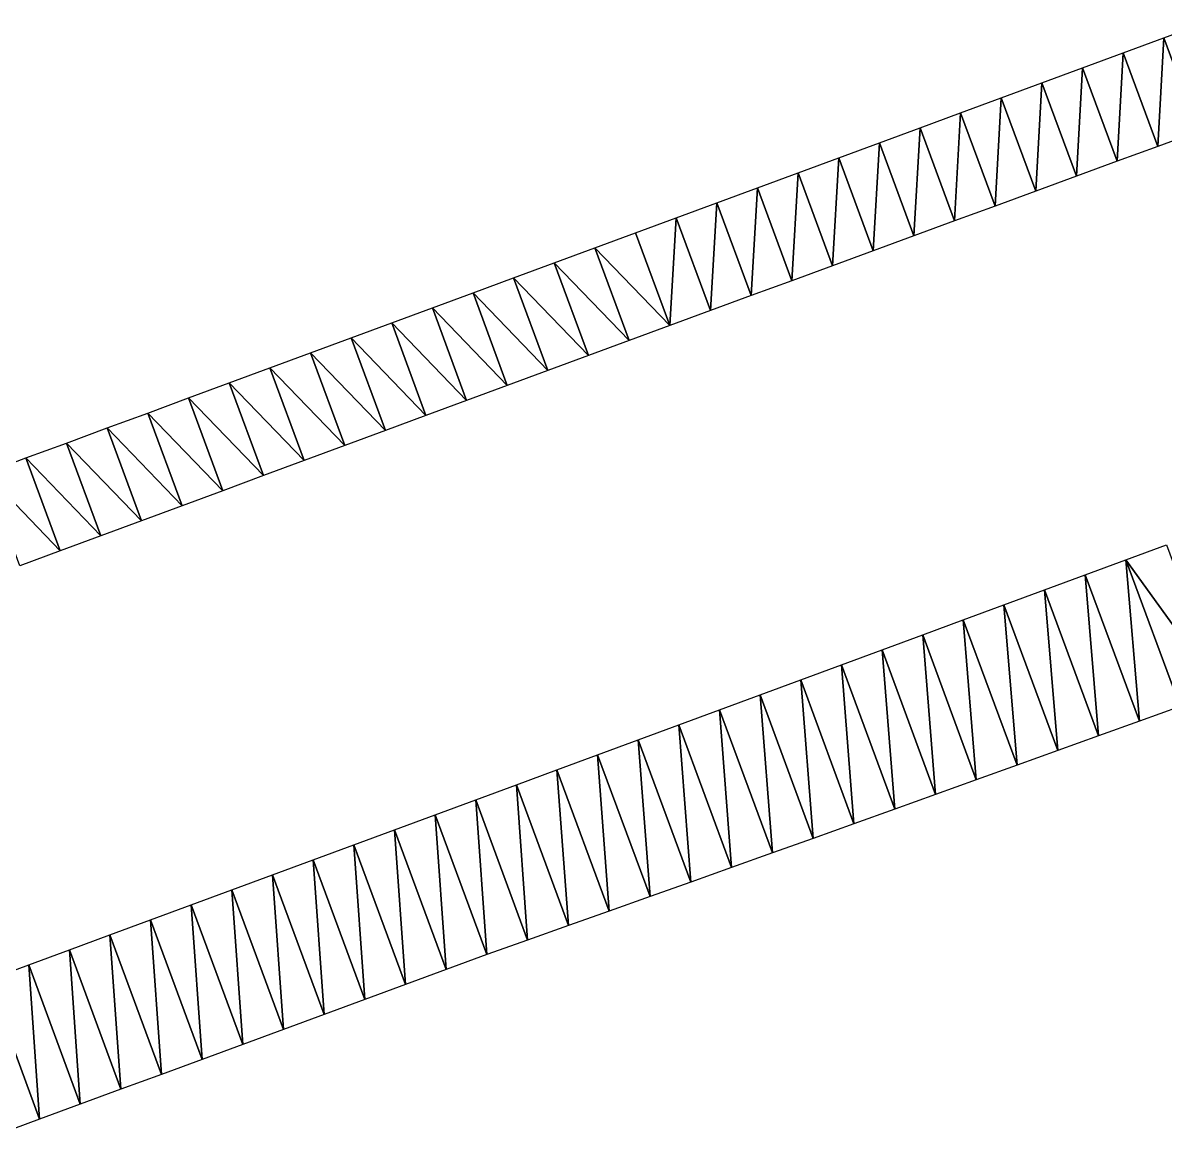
# Model space of a CAD drawing. Header units: metres. Extents: x 1882598 to 1885460, y 3171405 to 3171756.
# Drawn here: x 1884900.23 to 1884926.6, y 3171653.36 to 3171679.02 of the extents above; entities that cross this region are included whole.
import ezdxf

# ---------------------------------------------------------------- set-up
doc = ezdxf.new("R2010")
doc.units = ezdxf.units.M
doc.header["$MEASUREMENT"] = 0
doc.layers.add('Triangles surfaces projet', color=7, linetype='Continuous', true_color=0x848484)

msp = doc.modelspace()

# ---------------------------------------------------------------- linework, layer by layer
at = {"layer": 'Triangles surfaces projet'}
for points in [[(1884926.569, 3171678.677, 147.753), (1884927.507, 3171679.024, 147.794), (1884927.368, 3171676.515, 147.811), (1884926.569, 3171678.677, 147.753)], [(1884927.507, 3171679.024, 148.144), (1884927.368, 3171676.515, 148.161), (1884926.569, 3171678.677, 148.103), (1884927.507, 3171679.024, 148.144)], [(1884925.631, 3171678.331, 147.712), (1884926.569, 3171678.677, 147.753), (1884926.429, 3171676.171, 147.77), (1884925.631, 3171678.331, 147.712)], [(1884926.569, 3171678.677, 148.103), (1884926.429, 3171676.171, 148.12), (1884925.631, 3171678.331, 148.062), (1884926.569, 3171678.677, 148.103)], [(1884926.429, 3171676.171, 147.77), (1884926.569, 3171678.677, 147.753), (1884927.368, 3171676.515, 147.811), (1884926.429, 3171676.171, 147.77)], [(1884927.368, 3171676.515, 148.161), (1884926.429, 3171676.171, 148.12), (1884926.569, 3171678.677, 148.103), (1884927.368, 3171676.515, 148.161)], [(1884925.49, 3171675.826, 147.729), (1884924.693, 3171677.984, 147.672), (1884925.631, 3171678.331, 147.712), (1884925.49, 3171675.826, 147.729)], [(1884925.631, 3171678.331, 148.062), (1884925.49, 3171675.826, 148.079), (1884924.693, 3171677.984, 148.022), (1884925.631, 3171678.331, 148.062)], [(1884925.49, 3171675.826, 147.729), (1884925.631, 3171678.331, 147.712), (1884926.429, 3171676.171, 147.77), (1884925.49, 3171675.826, 147.729)], [(1884926.429, 3171676.171, 148.12), (1884925.49, 3171675.826, 148.079), (1884925.631, 3171678.331, 148.062), (1884926.429, 3171676.171, 148.12)], [(1884924.693, 3171677.984, 147.672), (1884924.552, 3171675.481, 147.688), (1884923.755, 3171677.638, 147.631), (1884924.693, 3171677.984, 147.672)], [(1884924.693, 3171677.984, 148.022), (1884924.552, 3171675.481, 148.038), (1884923.755, 3171677.638, 147.981), (1884924.693, 3171677.984, 148.022)], [(1884924.693, 3171677.984, 147.672), (1884925.49, 3171675.826, 147.729), (1884924.552, 3171675.481, 147.688), (1884924.693, 3171677.984, 147.672)], [(1884925.49, 3171675.826, 148.079), (1884924.552, 3171675.481, 148.038), (1884924.693, 3171677.984, 148.022), (1884925.49, 3171675.826, 148.079)], [(1884923.613, 3171675.136, 147.648), (1884922.817, 3171677.291, 147.59), (1884923.755, 3171677.638, 147.631), (1884923.613, 3171675.136, 147.648)], [(1884923.755, 3171677.638, 147.981), (1884923.613, 3171675.136, 147.998), (1884922.817, 3171677.291, 147.94), (1884923.755, 3171677.638, 147.981)], [(1884924.552, 3171675.481, 147.688), (1884923.613, 3171675.136, 147.648), (1884923.755, 3171677.638, 147.631), (1884924.552, 3171675.481, 147.688)], [(1884924.552, 3171675.481, 148.038), (1884923.613, 3171675.136, 147.998), (1884923.755, 3171677.638, 147.981), (1884924.552, 3171675.481, 148.038)], [(1884921.879, 3171676.944, 147.55), (1884922.817, 3171677.291, 147.59), (1884922.674, 3171674.792, 147.607), (1884921.879, 3171676.944, 147.55)], [(1884922.817, 3171677.291, 147.94), (1884922.674, 3171674.792, 147.957), (1884921.879, 3171676.944, 147.9), (1884922.817, 3171677.291, 147.94)], [(1884922.674, 3171674.792, 147.607), (1884922.817, 3171677.291, 147.59), (1884923.613, 3171675.136, 147.648), (1884922.674, 3171674.792, 147.607)], [(1884923.613, 3171675.136, 147.998), (1884922.674, 3171674.792, 147.957), (1884922.817, 3171677.291, 147.94), (1884923.613, 3171675.136, 147.998)], [(1884921.879, 3171676.944, 147.55), (1884921.735, 3171674.447, 147.566), (1884920.941, 3171676.598, 147.509), (1884921.879, 3171676.944, 147.55)], [(1884921.879, 3171676.944, 147.9), (1884921.735, 3171674.447, 147.916), (1884920.941, 3171676.598, 147.859), (1884921.879, 3171676.944, 147.9)], [(1884921.735, 3171674.447, 147.566), (1884921.879, 3171676.944, 147.55), (1884922.674, 3171674.792, 147.607), (1884921.735, 3171674.447, 147.566)], [(1884922.674, 3171674.792, 147.957), (1884921.735, 3171674.447, 147.916), (1884921.879, 3171676.944, 147.9), (1884922.674, 3171674.792, 147.957)], [(1884920.941, 3171676.598, 147.509), (1884920.797, 3171674.102, 147.526), (1884920.003, 3171676.251, 147.468), (1884920.941, 3171676.598, 147.509)], [(1884920.941, 3171676.598, 147.859), (1884920.797, 3171674.102, 147.876), (1884920.003, 3171676.251, 147.818), (1884920.941, 3171676.598, 147.859)], [(1884921.735, 3171674.447, 147.566), (1884920.797, 3171674.102, 147.526), (1884920.941, 3171676.598, 147.509), (1884921.735, 3171674.447, 147.566)], [(1884921.735, 3171674.447, 147.916), (1884920.797, 3171674.102, 147.876), (1884920.941, 3171676.598, 147.859), (1884921.735, 3171674.447, 147.916)], [(1884920.003, 3171676.251, 147.468), (1884919.858, 3171673.758, 147.485), (1884919.065, 3171675.905, 147.428), (1884920.003, 3171676.251, 147.468)], [(1884920.003, 3171676.251, 147.818), (1884919.858, 3171673.758, 147.835), (1884919.065, 3171675.905, 147.778), (1884920.003, 3171676.251, 147.818)], [(1884920.003, 3171676.251, 147.468), (1884920.797, 3171674.102, 147.526), (1884919.858, 3171673.758, 147.485), (1884920.003, 3171676.251, 147.468)], [(1884920.797, 3171674.102, 147.876), (1884919.858, 3171673.758, 147.835), (1884920.003, 3171676.251, 147.818), (1884920.797, 3171674.102, 147.876)], [(1884918.127, 3171675.558, 147.387), (1884919.065, 3171675.905, 147.428), (1884918.919, 3171673.413, 147.445), (1884918.127, 3171675.558, 147.387)], [(1884919.065, 3171675.905, 147.778), (1884918.919, 3171673.413, 147.795), (1884918.127, 3171675.558, 147.737), (1884919.065, 3171675.905, 147.778)], [(1884919.858, 3171673.758, 147.485), (1884918.919, 3171673.413, 147.445), (1884919.065, 3171675.905, 147.428), (1884919.858, 3171673.758, 147.485)], [(1884919.858, 3171673.758, 147.835), (1884918.919, 3171673.413, 147.795), (1884919.065, 3171675.905, 147.778), (1884919.858, 3171673.758, 147.835)], [(1884917.981, 3171673.068, 147.404), (1884917.189, 3171675.211, 147.347), (1884918.127, 3171675.558, 147.387), (1884917.981, 3171673.068, 147.404)], [(1884918.127, 3171675.558, 147.737), (1884917.981, 3171673.068, 147.754), (1884917.189, 3171675.211, 147.697), (1884918.127, 3171675.558, 147.737)], [(1884917.981, 3171673.068, 147.404), (1884918.127, 3171675.558, 147.387), (1884918.919, 3171673.413, 147.445), (1884917.981, 3171673.068, 147.404)], [(1884918.919, 3171673.413, 147.795), (1884917.981, 3171673.068, 147.754), (1884918.127, 3171675.558, 147.737), (1884918.919, 3171673.413, 147.795)], [(1884917.042, 3171672.723, 147.364), (1884916.251, 3171674.865, 147.307), (1884917.189, 3171675.211, 147.347), (1884917.042, 3171672.723, 147.364)], [(1884917.189, 3171675.211, 147.697), (1884917.042, 3171672.723, 147.714), (1884916.251, 3171674.865, 147.657), (1884917.189, 3171675.211, 147.697)], [(1884917.189, 3171675.211, 147.347), (1884917.981, 3171673.068, 147.404), (1884917.042, 3171672.723, 147.364), (1884917.189, 3171675.211, 147.347)], [(1884917.981, 3171673.068, 147.754), (1884917.042, 3171672.723, 147.714), (1884917.189, 3171675.211, 147.697), (1884917.981, 3171673.068, 147.754)], [(1884916.251, 3171674.865, 147.307), (1884916.103, 3171672.379, 147.323), (1884915.313, 3171674.518, 147.266), (1884916.251, 3171674.865, 147.307)], [(1884916.251, 3171674.865, 147.657), (1884916.103, 3171672.379, 147.673), (1884915.313, 3171674.518, 147.616), (1884916.251, 3171674.865, 147.657)], [(1884917.042, 3171672.723, 147.364), (1884916.103, 3171672.379, 147.323), (1884916.251, 3171674.865, 147.307), (1884917.042, 3171672.723, 147.364)], [(1884917.042, 3171672.723, 147.714), (1884916.103, 3171672.379, 147.673), (1884916.251, 3171674.865, 147.657), (1884917.042, 3171672.723, 147.714)], [(1884914.375, 3171674.172, 147.226), (1884915.313, 3171674.518, 147.266), (1884915.164, 3171672.034, 147.283), (1884914.375, 3171674.172, 147.226)], [(1884915.313, 3171674.518, 147.616), (1884915.164, 3171672.034, 147.633), (1884914.375, 3171674.172, 147.576), (1884915.313, 3171674.518, 147.616)], [(1884916.103, 3171672.379, 147.323), (1884915.164, 3171672.034, 147.283), (1884915.313, 3171674.518, 147.266), (1884916.103, 3171672.379, 147.323)], [(1884916.103, 3171672.379, 147.673), (1884915.164, 3171672.034, 147.633), (1884915.313, 3171674.518, 147.616), (1884916.103, 3171672.379, 147.673)], [(1884914.375, 3171674.172, 147.226), (1884915.164, 3171672.034, 147.283), (1884913.437, 3171673.825, 147.186), (1884914.375, 3171674.172, 147.226)], [(1884914.375, 3171674.172, 147.576), (1884915.164, 3171672.034, 147.633), (1884913.437, 3171673.825, 147.536), (1884914.375, 3171674.172, 147.576)], [(1884913.437, 3171673.825, 147.186), (1884914.227, 3171671.687, 147.243), (1884912.499, 3171673.478, 147.145), (1884913.437, 3171673.825, 147.186)], [(1884913.437, 3171673.825, 147.536), (1884914.227, 3171671.687, 147.593), (1884912.499, 3171673.478, 147.495), (1884913.437, 3171673.825, 147.536)], [(1884913.437, 3171673.825, 147.186), (1884915.164, 3171672.034, 147.283), (1884914.227, 3171671.687, 147.243), (1884913.437, 3171673.825, 147.186)], [(1884915.164, 3171672.034, 147.633), (1884914.227, 3171671.687, 147.593), (1884913.437, 3171673.825, 147.536), (1884915.164, 3171672.034, 147.633)], [(1884912.499, 3171673.478, 147.145), (1884913.289, 3171671.34, 147.202), (1884911.561, 3171673.132, 147.105), (1884912.499, 3171673.478, 147.145)], [(1884912.499, 3171673.478, 147.495), (1884913.289, 3171671.34, 147.552), (1884911.561, 3171673.132, 147.455), (1884912.499, 3171673.478, 147.495)], [(1884912.499, 3171673.478, 147.145), (1884914.227, 3171671.687, 147.243), (1884913.289, 3171671.34, 147.202), (1884912.499, 3171673.478, 147.145)], [(1884914.227, 3171671.687, 147.593), (1884913.289, 3171671.34, 147.552), (1884912.499, 3171673.478, 147.495), (1884914.227, 3171671.687, 147.593)], [(1884911.561, 3171673.132, 147.105), (1884912.351, 3171670.993, 147.162), (1884910.623, 3171672.785, 147.065), (1884911.561, 3171673.132, 147.105)], [(1884911.561, 3171673.132, 147.455), (1884912.351, 3171670.993, 147.512), (1884910.623, 3171672.785, 147.415), (1884911.561, 3171673.132, 147.455)], [(1884912.351, 3171670.993, 147.162), (1884911.561, 3171673.132, 147.105), (1884913.289, 3171671.34, 147.202), (1884912.351, 3171670.993, 147.162)], [(1884913.289, 3171671.34, 147.552), (1884912.351, 3171670.993, 147.512), (1884911.561, 3171673.132, 147.455), (1884913.289, 3171671.34, 147.552)], [(1884909.685, 3171672.439, 147.025), (1884910.623, 3171672.785, 147.065), (1884911.413, 3171670.646, 147.122), (1884909.685, 3171672.439, 147.025)], [(1884910.623, 3171672.785, 147.415), (1884911.413, 3171670.646, 147.472), (1884909.685, 3171672.439, 147.375), (1884910.623, 3171672.785, 147.415)], [(1884911.413, 3171670.646, 147.122), (1884910.623, 3171672.785, 147.065), (1884912.351, 3171670.993, 147.162), (1884911.413, 3171670.646, 147.122)], [(1884912.351, 3171670.993, 147.512), (1884911.413, 3171670.646, 147.472), (1884910.623, 3171672.785, 147.415), (1884912.351, 3171670.993, 147.512)], [(1884910.475, 3171670.299, 147.082), (1884908.747, 3171672.092, 146.985), (1884909.685, 3171672.439, 147.025), (1884910.475, 3171670.299, 147.082)], [(1884909.685, 3171672.439, 147.375), (1884910.475, 3171670.299, 147.432), (1884908.747, 3171672.092, 147.335), (1884909.685, 3171672.439, 147.375)], [(1884910.475, 3171670.299, 147.082), (1884909.685, 3171672.439, 147.025), (1884911.413, 3171670.646, 147.122), (1884910.475, 3171670.299, 147.082)], [(1884911.413, 3171670.646, 147.472), (1884910.475, 3171670.299, 147.432), (1884909.685, 3171672.439, 147.375), (1884911.413, 3171670.646, 147.472)], [(1884907.809, 3171671.745, 146.945), (1884908.747, 3171672.092, 146.985), (1884909.537, 3171669.952, 147.042), (1884907.809, 3171671.745, 146.945)], [(1884908.747, 3171672.092, 147.335), (1884909.537, 3171669.952, 147.392), (1884907.809, 3171671.745, 147.295), (1884908.747, 3171672.092, 147.335)], [(1884908.747, 3171672.092, 146.985), (1884910.475, 3171670.299, 147.082), (1884909.537, 3171669.952, 147.042), (1884908.747, 3171672.092, 146.985)], [(1884910.475, 3171670.299, 147.432), (1884909.537, 3171669.952, 147.392), (1884908.747, 3171672.092, 147.335), (1884910.475, 3171670.299, 147.432)], [(1884908.599, 3171669.605, 147.002), (1884906.871, 3171671.399, 146.905), (1884907.809, 3171671.745, 146.945), (1884908.599, 3171669.605, 147.002)], [(1884907.809, 3171671.745, 147.295), (1884908.599, 3171669.605, 147.352), (1884906.871, 3171671.399, 147.255), (1884907.809, 3171671.745, 147.295)], [(1884909.537, 3171669.952, 147.042), (1884908.599, 3171669.605, 147.002), (1884907.809, 3171671.745, 146.945), (1884909.537, 3171669.952, 147.042)], [(1884909.537, 3171669.952, 147.392), (1884908.599, 3171669.605, 147.352), (1884907.809, 3171671.745, 147.295), (1884909.537, 3171669.952, 147.392)], [(1884906.871, 3171671.399, 146.905), (1884907.661, 3171669.259, 146.962), (1884905.933, 3171671.052, 146.865), (1884906.871, 3171671.399, 146.905)], [(1884906.871, 3171671.399, 147.255), (1884907.661, 3171669.259, 147.312), (1884905.933, 3171671.052, 147.215), (1884906.871, 3171671.399, 147.255)], [(1884908.599, 3171669.605, 147.002), (1884907.661, 3171669.259, 146.962), (1884906.871, 3171671.399, 146.905), (1884908.599, 3171669.605, 147.002)], [(1884908.599, 3171669.605, 147.352), (1884907.661, 3171669.259, 147.312), (1884906.871, 3171671.399, 147.255), (1884908.599, 3171669.605, 147.352)], [(1884906.723, 3171668.912, 146.922), (1884904.995, 3171670.706, 146.825), (1884905.933, 3171671.052, 146.865), (1884906.723, 3171668.912, 146.922)], [(1884905.933, 3171671.052, 147.215), (1884906.723, 3171668.912, 147.272), (1884904.995, 3171670.706, 147.175), (1884905.933, 3171671.052, 147.215)], [(1884907.661, 3171669.259, 146.962), (1884906.723, 3171668.912, 146.922), (1884905.933, 3171671.052, 146.865), (1884907.661, 3171669.259, 146.962)], [(1884907.661, 3171669.259, 147.312), (1884906.723, 3171668.912, 147.272), (1884905.933, 3171671.052, 147.215), (1884907.661, 3171669.259, 147.312)], [(1884904.995, 3171670.706, 146.825), (1884905.786, 3171668.565, 146.882), (1884904.056, 3171670.359, 146.785), (1884904.995, 3171670.706, 146.825)], [(1884904.995, 3171670.706, 147.175), (1884905.786, 3171668.565, 147.232), (1884904.056, 3171670.359, 147.135), (1884904.995, 3171670.706, 147.175)], [(1884905.786, 3171668.565, 146.882), (1884904.995, 3171670.706, 146.825), (1884906.723, 3171668.912, 146.922), (1884905.786, 3171668.565, 146.882)], [(1884906.723, 3171668.912, 147.272), (1884905.786, 3171668.565, 147.232), (1884904.995, 3171670.706, 147.175), (1884906.723, 3171668.912, 147.272)], [(1884903.118, 3171670.012, 146.745), (1884904.056, 3171670.359, 146.785), (1884904.848, 3171668.218, 146.842), (1884903.118, 3171670.012, 146.745)], [(1884904.056, 3171670.359, 147.135), (1884904.848, 3171668.218, 147.192), (1884903.118, 3171670.012, 147.095), (1884904.056, 3171670.359, 147.135)], [(1884904.056, 3171670.359, 146.785), (1884905.786, 3171668.565, 146.882), (1884904.848, 3171668.218, 146.842), (1884904.056, 3171670.359, 146.785)], [(1884905.786, 3171668.565, 147.232), (1884904.848, 3171668.218, 147.192), (1884904.056, 3171670.359, 147.135), (1884905.786, 3171668.565, 147.232)], [(1884903.118, 3171670.012, 146.745), (1884903.91, 3171667.871, 146.803), (1884902.18, 3171669.666, 146.706), (1884903.118, 3171670.012, 146.745)], [(1884903.118, 3171670.012, 147.095), (1884903.91, 3171667.871, 147.153), (1884902.18, 3171669.666, 147.056), (1884903.118, 3171670.012, 147.095)], [(1884903.91, 3171667.871, 146.803), (1884903.118, 3171670.012, 146.745), (1884904.848, 3171668.218, 146.842), (1884903.91, 3171667.871, 146.803)], [(1884904.848, 3171668.218, 147.192), (1884903.91, 3171667.871, 147.153), (1884903.118, 3171670.012, 147.095), (1884904.848, 3171668.218, 147.192)], [(1884902.972, 3171667.524, 146.763), (1884901.242, 3171669.319, 146.666), (1884902.18, 3171669.666, 146.706), (1884902.972, 3171667.524, 146.763)], [(1884902.18, 3171669.666, 147.056), (1884902.972, 3171667.524, 147.113), (1884901.242, 3171669.319, 147.016), (1884902.18, 3171669.666, 147.056)], [(1884902.972, 3171667.524, 146.763), (1884902.18, 3171669.666, 146.706), (1884903.91, 3171667.871, 146.803), (1884902.972, 3171667.524, 146.763)], [(1884903.91, 3171667.871, 147.153), (1884902.972, 3171667.524, 147.113), (1884902.18, 3171669.666, 147.056), (1884903.91, 3171667.871, 147.153)], [(1884900.304, 3171668.973, 146.626), (1884901.242, 3171669.319, 146.666), (1884902.034, 3171667.177, 146.723), (1884900.304, 3171668.973, 146.626)], [(1884901.242, 3171669.319, 147.016), (1884902.034, 3171667.177, 147.073), (1884900.304, 3171668.973, 146.976), (1884901.242, 3171669.319, 147.016)], [(1884902.972, 3171667.524, 146.763), (1884902.034, 3171667.177, 146.723), (1884901.242, 3171669.319, 146.666), (1884902.972, 3171667.524, 146.763)], [(1884902.972, 3171667.524, 147.113), (1884902.034, 3171667.177, 147.073), (1884901.242, 3171669.319, 147.016), (1884902.972, 3171667.524, 147.113)], [(1884901.096, 3171666.83, 146.683), (1884899.366, 3171668.626, 146.587), (1884900.304, 3171668.973, 146.626), (1884901.096, 3171666.83, 146.683)], [(1884900.304, 3171668.973, 146.976), (1884901.096, 3171666.83, 147.033), (1884899.366, 3171668.626, 146.937), (1884900.304, 3171668.973, 146.976)], [(1884900.304, 3171668.973, 146.626), (1884902.034, 3171667.177, 146.723), (1884901.096, 3171666.83, 146.683), (1884900.304, 3171668.973, 146.626)], [(1884902.034, 3171667.177, 147.073), (1884901.096, 3171666.83, 147.033), (1884900.304, 3171668.973, 146.976), (1884902.034, 3171667.177, 147.073)], [(1884901.096, 3171666.83, 146.683), (1884900.158, 3171666.483, 146.644), (1884899.366, 3171668.626, 146.587), (1884901.096, 3171666.83, 146.683)], [(1884901.096, 3171666.83, 147.033), (1884900.158, 3171666.483, 146.994), (1884899.366, 3171668.626, 146.937), (1884901.096, 3171666.83, 147.033)], [(1884926.631, 3171666.968, 148.088), (1884927.878, 3171663.593, 147.689), (1884925.693, 3171666.622, 148.047), (1884926.631, 3171666.968, 148.088)], [(1884925.693, 3171666.622, 148.047), (1884926.005, 3171662.891, 147.604), (1884924.755, 3171666.275, 148.007), (1884925.693, 3171666.622, 148.047)], [(1884926.946, 3171663.23, 147.645), (1884926.005, 3171662.891, 147.604), (1884925.693, 3171666.622, 148.047), (1884926.946, 3171663.23, 147.645)], [(1884927.878, 3171663.593, 147.689), (1884926.946, 3171663.23, 147.645), (1884925.693, 3171666.622, 148.047), (1884927.878, 3171663.593, 147.689)], [(1884923.817, 3171665.928, 147.966), (1884924.755, 3171666.275, 148.007), (1884925.064, 3171662.553, 147.565), (1884923.817, 3171665.928, 147.966)], [(1884926.005, 3171662.891, 147.604), (1884925.064, 3171662.553, 147.565), (1884924.755, 3171666.275, 148.007), (1884926.005, 3171662.891, 147.604)], [(1884923.817, 3171665.928, 147.966), (1884924.123, 3171662.215, 147.525), (1884922.879, 3171665.582, 147.925), (1884923.817, 3171665.928, 147.966)], [(1884925.064, 3171662.553, 147.565), (1884924.123, 3171662.215, 147.525), (1884923.817, 3171665.928, 147.966), (1884925.064, 3171662.553, 147.565)], [(1884923.182, 3171661.877, 147.485), (1884921.941, 3171665.235, 147.885), (1884922.879, 3171665.582, 147.925), (1884923.182, 3171661.877, 147.485)], [(1884922.879, 3171665.582, 147.925), (1884924.123, 3171662.215, 147.525), (1884923.182, 3171661.877, 147.485), (1884922.879, 3171665.582, 147.925)], [(1884922.241, 3171661.539, 147.445), (1884921.003, 3171664.889, 147.845), (1884921.941, 3171665.235, 147.885), (1884922.241, 3171661.539, 147.445)], [(1884922.241, 3171661.539, 147.445), (1884921.941, 3171665.235, 147.885), (1884923.182, 3171661.877, 147.485), (1884922.241, 3171661.539, 147.445)], [(1884920.065, 3171664.542, 147.804), (1884921.003, 3171664.889, 147.845), (1884921.299, 3171661.201, 147.405), (1884920.065, 3171664.542, 147.804)], [(1884922.241, 3171661.539, 147.445), (1884921.299, 3171661.201, 147.405), (1884921.003, 3171664.889, 147.845), (1884922.241, 3171661.539, 147.445)], [(1884919.127, 3171664.195, 147.764), (1884920.065, 3171664.542, 147.804), (1884920.358, 3171660.863, 147.366), (1884919.127, 3171664.195, 147.764)], [(1884920.358, 3171660.863, 147.366), (1884920.065, 3171664.542, 147.804), (1884921.299, 3171661.201, 147.405), (1884920.358, 3171660.863, 147.366)], [(1884918.189, 3171663.849, 147.723), (1884919.127, 3171664.195, 147.764), (1884919.417, 3171660.526, 147.326), (1884918.189, 3171663.849, 147.723)], [(1884919.127, 3171664.195, 147.764), (1884920.358, 3171660.863, 147.366), (1884919.417, 3171660.526, 147.326), (1884919.127, 3171664.195, 147.764)], [(1884918.475, 3171660.188, 147.287), (1884917.251, 3171663.502, 147.683), (1884918.189, 3171663.849, 147.723), (1884918.475, 3171660.188, 147.287)], [(1884918.475, 3171660.188, 147.287), (1884918.189, 3171663.849, 147.723), (1884919.417, 3171660.526, 147.326), (1884918.475, 3171660.188, 147.287)], [(1884917.534, 3171659.851, 147.247), (1884916.313, 3171663.156, 147.643), (1884917.251, 3171663.502, 147.683), (1884917.534, 3171659.851, 147.247)], [(1884918.475, 3171660.188, 147.287), (1884917.534, 3171659.851, 147.247), (1884917.251, 3171663.502, 147.683), (1884918.475, 3171660.188, 147.287)], [(1884916.593, 3171659.513, 147.208), (1884915.375, 3171662.809, 147.603), (1884916.313, 3171663.156, 147.643), (1884916.593, 3171659.513, 147.208)], [(1884917.534, 3171659.851, 147.247), (1884916.593, 3171659.513, 147.208), (1884916.313, 3171663.156, 147.643), (1884917.534, 3171659.851, 147.247)], [(1884915.375, 3171662.809, 147.603), (1884915.651, 3171659.177, 147.169), (1884914.437, 3171662.462, 147.563), (1884915.375, 3171662.809, 147.603)], [(1884916.593, 3171659.513, 147.208), (1884915.651, 3171659.177, 147.169), (1884915.375, 3171662.809, 147.603), (1884916.593, 3171659.513, 147.208)], [(1884914.437, 3171662.462, 147.563), (1884914.709, 3171658.842, 147.13), (1884913.499, 3171662.116, 147.523), (1884914.437, 3171662.462, 147.563)], [(1884914.709, 3171658.842, 147.13), (1884914.437, 3171662.462, 147.563), (1884915.651, 3171659.177, 147.169), (1884914.709, 3171658.842, 147.13)], [(1884913.499, 3171662.116, 147.523), (1884913.766, 3171658.507, 147.091), (1884912.561, 3171661.769, 147.483), (1884913.499, 3171662.116, 147.523)], [(1884913.499, 3171662.116, 147.523), (1884914.709, 3171658.842, 147.13), (1884913.766, 3171658.507, 147.091), (1884913.499, 3171662.116, 147.523)], [(1884912.824, 3171658.172, 147.053), (1884911.623, 3171661.423, 147.442), (1884912.561, 3171661.769, 147.483), (1884912.824, 3171658.172, 147.053)], [(1884913.766, 3171658.507, 147.091), (1884912.824, 3171658.172, 147.053), (1884912.561, 3171661.769, 147.483), (1884913.766, 3171658.507, 147.091)], [(1884910.685, 3171661.076, 147.403), (1884911.623, 3171661.423, 147.442), (1884911.881, 3171657.837, 147.014), (1884910.685, 3171661.076, 147.403)], [(1884912.824, 3171658.172, 147.053), (1884911.881, 3171657.837, 147.014), (1884911.623, 3171661.423, 147.442), (1884912.824, 3171658.172, 147.053)], [(1884910.685, 3171661.076, 147.403), (1884910.939, 3171657.503, 146.976), (1884909.747, 3171660.729, 147.363), (1884910.685, 3171661.076, 147.403)], [(1884910.939, 3171657.503, 146.976), (1884910.685, 3171661.076, 147.403), (1884911.881, 3171657.837, 147.014), (1884910.939, 3171657.503, 146.976)], [(1884908.809, 3171660.383, 147.323), (1884909.747, 3171660.729, 147.363), (1884910, 3171657.158, 146.935), (1884908.809, 3171660.383, 147.323)], [(1884910.939, 3171657.503, 146.976), (1884910, 3171657.158, 146.935), (1884909.747, 3171660.729, 147.363), (1884910.939, 3171657.503, 146.976)], [(1884909.062, 3171656.811, 146.895), (1884907.871, 3171660.036, 147.283), (1884908.809, 3171660.383, 147.323), (1884909.062, 3171656.811, 146.895)], [(1884909.062, 3171656.811, 146.895), (1884908.809, 3171660.383, 147.323), (1884910, 3171657.158, 146.935), (1884909.062, 3171656.811, 146.895)], [(1884907.871, 3171660.036, 147.283), (1884908.124, 3171656.465, 146.854), (1884906.933, 3171659.69, 147.243), (1884907.871, 3171660.036, 147.283)], [(1884908.124, 3171656.465, 146.854), (1884907.871, 3171660.036, 147.283), (1884909.062, 3171656.811, 146.895), (1884908.124, 3171656.465, 146.854)], [(1884907.186, 3171656.119, 146.814), (1884905.995, 3171659.343, 147.203), (1884906.933, 3171659.69, 147.243), (1884907.186, 3171656.119, 146.814)], [(1884908.124, 3171656.465, 146.854), (1884907.186, 3171656.119, 146.814), (1884906.933, 3171659.69, 147.243), (1884908.124, 3171656.465, 146.854)], [(1884905.995, 3171659.343, 147.203), (1884906.248, 3171655.774, 146.774), (1884905.057, 3171658.996, 147.164), (1884905.995, 3171659.343, 147.203)], [(1884906.248, 3171655.774, 146.774), (1884905.995, 3171659.343, 147.203), (1884907.186, 3171656.119, 146.814), (1884906.248, 3171655.774, 146.774)], [(1884905.057, 3171658.996, 147.164), (1884905.309, 3171655.428, 146.733), (1884904.119, 3171658.65, 147.124), (1884905.057, 3171658.996, 147.164)], [(1884906.248, 3171655.774, 146.774), (1884905.309, 3171655.428, 146.733), (1884905.057, 3171658.996, 147.164), (1884906.248, 3171655.774, 146.774)], [(1884904.371, 3171655.082, 146.693), (1884903.181, 3171658.303, 147.084), (1884904.119, 3171658.65, 147.124), (1884904.371, 3171655.082, 146.693)], [(1884904.371, 3171655.082, 146.693), (1884904.119, 3171658.65, 147.124), (1884905.309, 3171655.428, 146.733), (1884904.371, 3171655.082, 146.693)], [(1884903.433, 3171654.737, 146.653), (1884902.243, 3171657.957, 147.045), (1884903.181, 3171658.303, 147.084), (1884903.433, 3171654.737, 146.653)], [(1884903.181, 3171658.303, 147.084), (1884904.371, 3171655.082, 146.693), (1884903.433, 3171654.737, 146.653), (1884903.181, 3171658.303, 147.084)], [(1884901.305, 3171657.61, 147.005), (1884902.243, 3171657.957, 147.045), (1884902.494, 3171654.391, 146.613), (1884901.305, 3171657.61, 147.005)], [(1884902.494, 3171654.391, 146.613), (1884902.243, 3171657.957, 147.045), (1884903.433, 3171654.737, 146.653), (1884902.494, 3171654.391, 146.613)], [(1884901.556, 3171654.046, 146.573), (1884900.367, 3171657.263, 146.966), (1884901.305, 3171657.61, 147.005), (1884901.556, 3171654.046, 146.573)], [(1884902.494, 3171654.391, 146.613), (1884901.556, 3171654.046, 146.573), (1884901.305, 3171657.61, 147.005), (1884902.494, 3171654.391, 146.613)], [(1884900.617, 3171653.7, 146.533), (1884899.429, 3171656.917, 146.926), (1884900.367, 3171657.263, 146.966), (1884900.617, 3171653.7, 146.533)], [(1884901.556, 3171654.046, 146.573), (1884900.617, 3171653.7, 146.533), (1884900.367, 3171657.263, 146.966), (1884901.556, 3171654.046, 146.573)], [(1884899.679, 3171653.355, 146.493), (1884899.429, 3171656.917, 146.926), (1884900.617, 3171653.7, 146.533), (1884899.679, 3171653.355, 146.493)]]:
    msp.add_3dface(points, dxfattribs=at)

doc.saveas('drawing.dxf')
